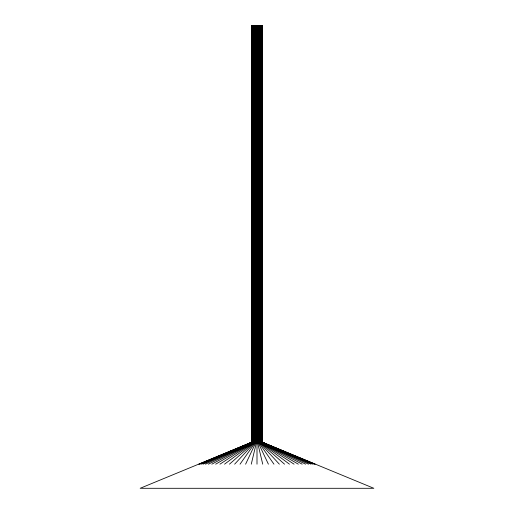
<?xml version="1.0" encoding="UTF-8"?>
<svg xmlns="http://www.w3.org/2000/svg" width="514" height="514" viewBox="0 0 514 514"><rect width="100%" height="100%" fill="white"/><g stroke="black" fill="none" stroke-linecap="round" stroke-linejoin="round"><path stroke-width="0.77" d="M251.275 464.174L256.447 442.387M245.602 464.174L255.991 442.175M240.038 464.174L255.625 442.008M234.641 464.174L254.822 442.406M229.456 464.174L254.603 442.149M224.541 464.174L253.82 442.413M219.934 464.174L253.691 442.201M215.687 464.174L252.869 442.464M211.832 464.174L252.766 442.31M208.421 464.174L252.715 442.175M205.471 464.174L251.918 442.425M203.017 464.174L251.892 442.329M201.09 464.174L251.854 442.271M199.695 464.174L251.86 442.213L140.142 488.3L373.858 488.3L262.179 442.188L314.305 464.174M198.854 464.174L251.847 442.188M251.397 25.7L262.609 25.7M262.153 442.188L315.146 464.174M262.153 442.271L312.91 464.174M262.108 442.329L310.983 464.174M262.082 442.425L308.528 464.174M261.285 442.175L305.579 464.174M261.234 442.31L302.168 464.174M261.131 442.464L298.313 464.174M260.309 442.201L294.066 464.174M259.544 441.944L289.459 464.174M259.397 442.149L284.544 464.174M259.184 442.406L279.359 464.174M258.375 442.008L273.962 464.174M258.009 442.175L268.398 464.174M257.553 442.387L262.725 464.174M262.577 25.7L262.609 442.875M262.481 25.7L262.481 442.875M262.326 25.7L262.326 442.875M262.108 25.7L262.108 442.875M261.832 25.7L261.832 442.875M261.504 25.7L261.504 442.875M261.118 25.7L261.118 442.875M260.694 25.7L260.694 442.875M260.225 25.7L260.225 442.875M259.718 25.7L259.718 442.875M259.178 25.7L259.178 442.875M258.619 25.7L258.619 442.875M258.041 25.7L258.041 442.875M257.45 25.7L257.45 442.875M257 442.387L257 464.174M256.852 25.7L256.852 442.875M256.255 25.7L256.255 442.875M255.67 25.7L255.67 442.875M255.098 25.7L255.098 442.875M254.546 25.7L254.546 442.875M254.025 25.7L254.025 442.875M253.537 25.7L253.537 442.875M253.087 25.7L253.087 442.875M252.682 25.7L252.682 442.875M252.329 25.7L252.329 442.875M252.021 25.7L252.021 442.875M251.776 25.7L251.776 442.875M251.59 25.7L251.59 442.875M251.462 25.7L251.462 442.875"/></g></svg>
